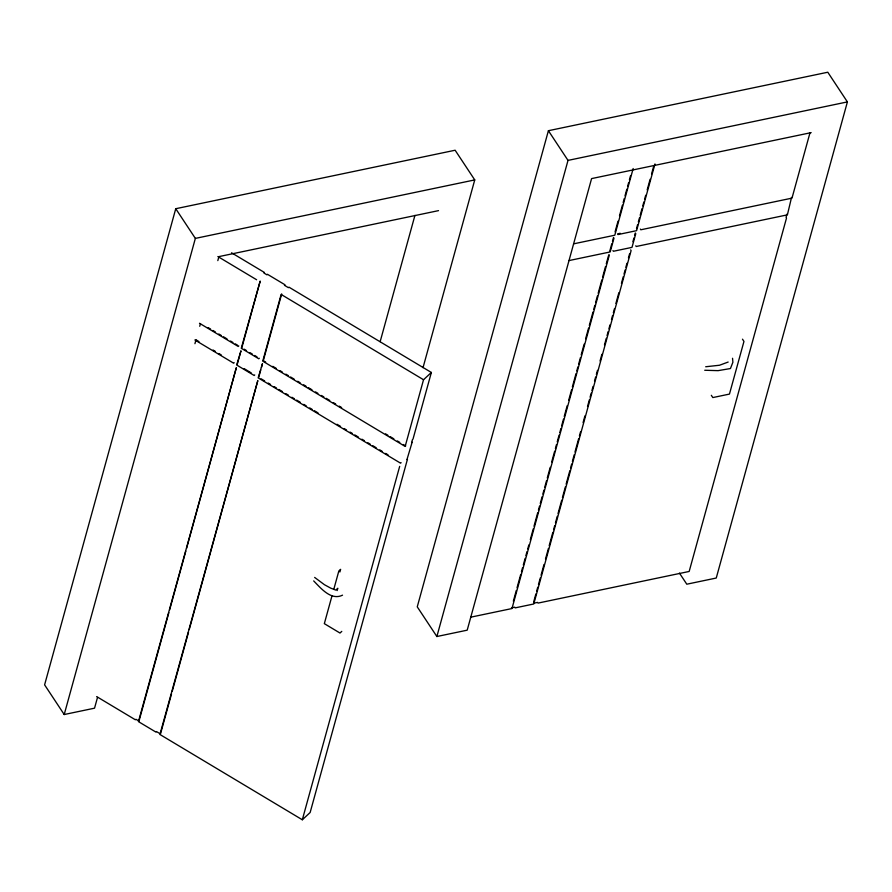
<?xml version="1.0" encoding="UTF-8"?>
<svg xmlns="http://www.w3.org/2000/svg" width="892" height="892" viewBox="0 0 892 892"><rect width="100%" height="100%" fill="white"/><g stroke="black" fill="none" stroke-linecap="round" stroke-linejoin="round"><path stroke-width="1.34" d="M423.02 367.682L474.745 179.916L455.132 150.235L175.746 208.717L44.6 684.844L64.213 714.525L94.541 708.181L97.496 697.466M64.213 714.525L195.359 238.398L175.746 208.717M194.935 343.699L196.039 339.685M199.73 326.282L200.477 323.606M217.815 260.62L218.93 256.606L438.518 210.635M168.856 612.67L138.985 721.104L135.963 719.287M169.591 609.994L185.815 551.1M186.551 548.424L236.335 367.705L138.438 721.617L155.944 732.098L156.49 731.585L160.482 733.971L171.543 693.82M237.216 364.493L240.985 350.801L236.67 365.006L254.175 375.487L254.722 374.986M241.821 347.78L260.196 281.058L241.275 348.293L258.78 358.774L259.327 358.261M172.279 691.133L188.502 632.238M189.238 629.562L257.821 380.583L159.924 734.484L302.321 819.77L310.148 812.5L407.488 459.112M258.702 377.372L260.765 369.901M261.445 367.415L262.471 363.68L258.156 377.873L400.553 463.171L401.099 462.658M281.682 293.936L263.307 360.647L265.682 362.074M380.159 341.647L414.936 215.385M331.947 596.012L324.331 623.653L339.997 633.041L341.781 631.38M333.764 589.422L338.837 570.991L340.621 569.341L339.897 571.973M337.165 590.582L337.812 588.252L335.816 590.103L330.72 588.14L324.487 584.739L314.642 577.425M302.321 819.77L399.672 466.382M423.533 379.736L405.158 446.446L262.761 361.16L281.136 294.438L423.533 379.736L431.36 372.466L288.963 287.168M406.942 459.614L412.149 442.209M411.602 442.722L412.438 439.689M412.985 439.176L431.36 372.466M679.448 573.099L686.795 584.204L716.254 578.038L847.4 101.911L827.787 72.23L548.402 130.711L417.255 606.839L436.868 636.52L467.196 630.176L591.586 178.601L811.174 132.629M436.868 636.52L568.014 160.393L548.402 130.711M513.357 601.163L516.301 590.448M517.037 587.772L520.727 574.392M521.463 571.716L522.567 567.691M523.314 565.015L525.154 558.325M525.89 555.649L526.994 551.635M527.73 548.959L528.845 544.934M530.316 539.582L533.26 528.878M534.007 526.202L537.686 512.811M538.422 510.135L539.537 506.121M540.273 503.445L542.113 496.744M542.849 494.068L543.953 490.054M544.7 487.378L546.54 480.688M547.275 478.012L550.23 467.297M551.702 461.945L554.646 451.24M555.393 448.553L556.496 444.539M557.232 441.863L559.072 435.173M559.808 432.497L560.923 428.483M561.659 425.796L563.499 419.106M564.235 416.43L567.189 405.726M568.661 400.363L571.616 389.659M572.352 386.983L576.031 373.592M576.778 370.916L577.882 366.902M578.618 364.226L580.458 357.536M581.194 354.86L584.149 344.145M585.62 338.793L588.575 328.078M589.311 325.402L593.002 312.022M593.737 309.346L594.841 305.32M595.577 302.644L597.417 295.954M598.164 293.278L601.844 279.887M602.579 277.211L605.534 266.507M606.27 263.831L608.489 255.792M609.738 251.243L611.789 243.784M612.481 241.286L613.506 237.562L613.964 238.253L610.195 251.945L569.129 260.542M615.079 231.864L618.022 221.183M619.483 215.853L622.426 205.171M623.162 202.506L624.266 198.503M625.002 195.839L626.842 189.16M627.578 186.495L628.67 182.492M629.406 179.816L630.51 175.813M633.175 168.51L614.8 235.22L573.734 243.817M533.684 601.955L535.891 593.916M536.627 591.24L537.742 587.226M538.478 584.55L540.318 577.86M541.054 575.184L544.009 564.469M545.48 559.117L548.435 548.402M549.171 545.726L552.85 532.346M553.597 529.67L554.701 525.656M555.437 522.968L557.277 516.278M558.013 513.602L561.704 500.211M562.439 497.535L565.394 486.831M566.13 484.155L569.821 470.764M570.557 468.088L571.661 464.074M572.396 461.398L574.236 454.708M574.983 452.021L578.663 438.641M579.399 435.965L580.514 431.951M583.089 422.574L584.929 415.884M587.516 406.518L589.356 399.817M590.091 397.141L591.206 393.127M591.942 390.451L593.046 386.437M594.518 381.074L595.622 377.06M596.358 374.384L597.473 370.37M600.048 361.004L601.899 354.302M604.475 344.936L606.315 338.246M607.051 335.57L608.166 331.545M608.902 328.869L610.005 324.855M611.477 319.503L612.592 315.489M613.328 312.813L614.432 308.788M615.904 303.436L618.858 292.732M621.434 283.355L623.285 276.665M624.021 273.989L625.125 269.975M625.861 267.299L626.964 263.285M628.436 257.922L629.551 253.908M632.907 241.71L633.933 237.974M634.625 235.477L635.305 232.99L635.773 233.693L631.993 247.374L613.406 251.265L612.949 250.574M636.509 228.631L637.613 224.628M638.349 221.963L639.452 217.96M640.188 215.284L642.028 208.617M642.764 205.952L643.857 201.949M644.593 199.273L645.697 195.27M647.168 189.94L650.112 179.259M651.584 173.929L653.78 165.912M654.984 163.938L636.598 230.66L618.022 234.551L617.554 233.86L620.208 233.303M786.053 217.369L786.934 214.158M791.538 197.433L787.391 214.849L636.219 246.493L635.762 245.802M786.51 218.061L689.17 571.46L537.999 603.103M810.003 132.752L791.996 198.135L640.835 229.779L640.367 229.077M238.788 345.962L238.242 346.475L199.485 323.261M234.183 362.687L233.637 363.189L194.88 339.975M728.162 362.052L719.521 365.241L705.683 366.757M342.539 595.165C331.099 600.862 320.897 588.241 313.683 580.915M195.359 238.398L474.745 179.916M568.014 160.393L847.4 101.911M511.506 607.853L514.729 607.184L515.186 607.876L533.773 603.984L631.112 250.585L630.655 249.894M534.375 603.07L537.542 602.401M470.898 617.141L511.975 608.545L609.314 255.157L608.857 254.454M704.725 370.258L718.093 370.648L730.437 368.541L732.889 362.263L732.544 358.272M231.552 252.793L264.445 272.484M284.983 284.782L267.477 274.301L266.92 274.814L263.898 272.997M284.436 285.295L288.417 287.681M217.86 256.539L256.617 279.754M208.249 327.676L210.601 329.081M212.954 330.486L215.295 331.891M218.819 333.998L221.171 335.414M223.524 336.819L227.047 338.927M230.571 341.034L232.912 342.45M235.265 343.855L237.618 345.26M244.152 349.173L246.493 350.578M249.994 352.675L252.325 354.068M254.655 355.462L256.996 356.867M272.807 366.333L276.364 368.463M279.921 370.604L282.296 372.02M285.853 374.149L288.228 375.577M290.602 376.993L294.159 379.133M297.716 381.263L300.091 382.679M303.659 384.809L306.023 386.236M308.398 387.652L311.966 389.793M315.523 391.923L317.898 393.339M321.454 395.479L323.829 396.895M326.204 398.323L329.761 400.452M333.318 402.582L335.693 404.009M339.25 406.139L341.625 407.555M385.534 433.858L387.908 435.274M390.283 436.701L393.84 438.831M397.397 440.96L399.772 442.387M403.329 444.517L405.704 445.944M196.597 340.164L198.949 341.58M213.043 350.021L215.396 351.426M218.919 353.533L221.261 354.938M244.218 368.686L251.221 372.889M261.077 378.788L264.634 380.917M268.202 383.058L270.566 384.474M274.134 386.604L276.509 388.031M278.873 389.447L282.441 391.588M285.998 393.718L288.372 395.134M291.929 397.274L294.304 398.691M296.679 400.107L300.236 402.247M303.793 404.377L306.168 405.793M309.725 407.934L312.1 409.35M314.475 410.777L318.031 412.907M337.02 424.28L340.577 426.409M344.145 428.539L346.52 429.966M350.077 432.096L352.452 433.512M354.826 434.939L358.383 437.069M361.94 439.198L364.315 440.626M367.872 442.755L370.247 444.183M372.622 445.599L376.179 447.728M379.736 449.869L382.111 451.285M385.678 453.415L388.042 454.842M96.648 696.585L135.406 719.799M742.478 339.172L743.961 341.424L729.455 394.086L712.831 397.564L711.337 395.312"/></g></svg>
